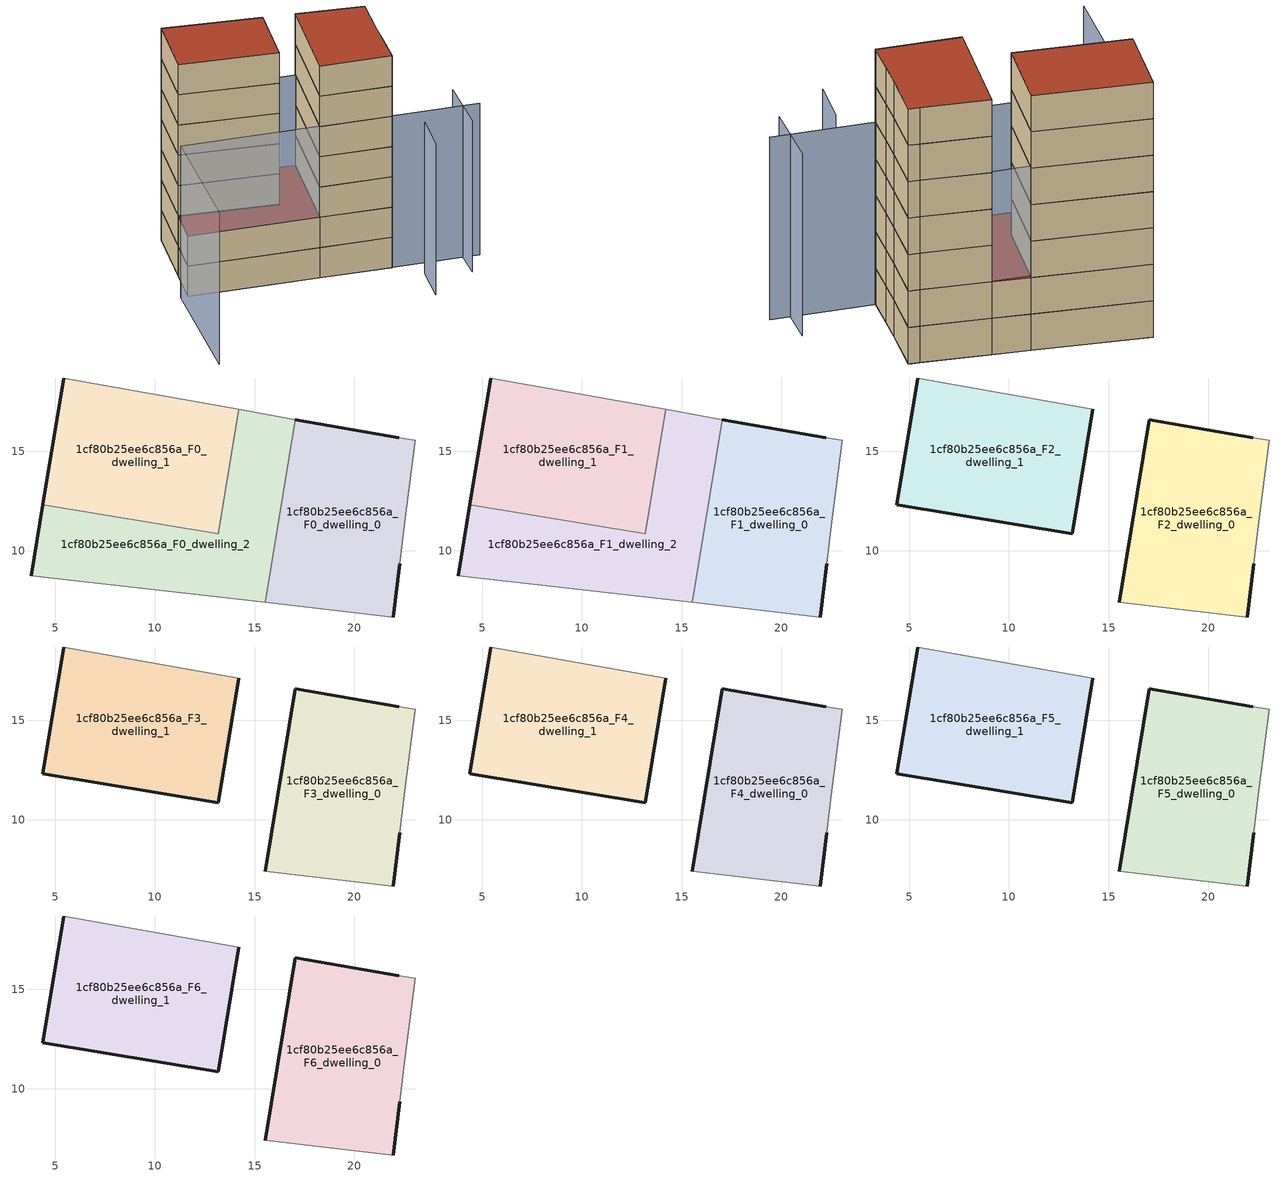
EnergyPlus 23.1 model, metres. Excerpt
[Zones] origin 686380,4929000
1cf80b25ee6c856a_F0_dwelling_0
 floor ground (EU_floor_Construction): 21.96,6.68 22.27,9.34 22.53,11.45 23.07,15.54 22.23,15.66 17.05,16.59 15.53,7.42 z0
 wall outside (EU_wall_Construction): 22.27,9.34 21.96,6.68 / 17.05,16.59 22.23,15.66 z0:3
 wall adiabatic (EU_wall_Construction): 21.96,6.68 15.53,7.42 / 22.23,15.66 23.07,15.54 22.53,11.45 22.27,9.34 z0:3
 wall to 1cf80b25ee6c856a_F0_dwelling_2 (EU_wall_Construction): 15.53,7.42 17.05,16.59 z0:3
1cf80b25ee6c856a_F0_dwelling_1
 floor ground (EU_floor_Construction): 13.18,10.85 14.22,17.1 5.43,18.67 4.38,12.3 z0
 wall outside (EU_wall_Construction): 4.38,12.3 5.43,18.67 z0:3
 wall adiabatic (EU_wall_Construction): 5.43,18.67 14.22,17.1 z0:3
 wall to 1cf80b25ee6c856a_F0_dwelling_2 (EU_wall_Construction): 14.22,17.1 13.18,10.85 4.38,12.3 z0:3
1cf80b25ee6c856a_F0_dwelling_2
 floor ground (EU_floor_Construction): 15.53,7.42 17.05,16.59 14.22,17.1 13.18,10.85 4.38,12.3 3.79,8.76 z0
 wall outside (EU_wall_Construction): 3.79,8.76 4.38,12.3 z0:3
 wall adiabatic (EU_wall_Construction): 14.22,17.1 17.05,16.59 / 15.53,7.42 3.79,8.76 z0:3
1cf80b25ee6c856a_F1_dwelling_0
 floor to 1cf80b25ee6c856a_F0_dwelling_0 (EU_floor_Construction): 21.96,6.68 22.27,9.34 22.53,11.45 23.07,15.54 22.23,15.66 17.05,16.59 15.53,7.42 z3
 wall outside (EU_wall_Construction): 22.27,9.34 21.96,6.68 / 17.05,16.59 22.23,15.66 z3:6
 wall adiabatic (EU_wall_Construction): 21.96,6.68 15.53,7.42 / 22.23,15.66 23.07,15.54 22.53,11.45 22.27,9.34 z3:6
 wall to 1cf80b25ee6c856a_F1_dwelling_2 (EU_wall_Construction): 15.53,7.42 17.05,16.59 z3:6
1cf80b25ee6c856a_F1_dwelling_1
 floor to 1cf80b25ee6c856a_F0_dwelling_1 (EU_floor_Construction): 13.18,10.85 14.22,17.1 5.43,18.67 4.38,12.3 z3
 wall outside (EU_wall_Construction): 4.38,12.3 5.43,18.67 z3:6
 wall adiabatic (EU_wall_Construction): 5.43,18.67 14.22,17.1 z3:6
 wall to 1cf80b25ee6c856a_F1_dwelling_2 (EU_wall_Construction): 14.22,17.1 13.18,10.85 4.38,12.3 z3:6
1cf80b25ee6c856a_F1_dwelling_2
 floor to 1cf80b25ee6c856a_F0_dwelling_2 (EU_floor_Construction): 15.53,7.42 17.05,16.59 14.22,17.1 13.18,10.85 4.38,12.3 3.79,8.76 z3
 wall outside (EU_wall_Construction): 3.79,8.76 4.38,12.3 z3:6
 wall adiabatic (EU_wall_Construction): 14.22,17.1 17.05,16.59 / 15.53,7.42 3.79,8.76 z3:6
 roof outside (EU_roof_Construction): 17.05,16.59 15.53,7.42 3.79,8.76 4.38,12.3 13.18,10.85 14.22,17.1 z6
1cf80b25ee6c856a_F2_dwelling_0
 floor to 1cf80b25ee6c856a_F1_dwelling_0 (EU_floor_Construction): 21.96,6.68 22.27,9.34 22.53,11.45 23.07,15.54 22.23,15.66 17.05,16.59 15.53,7.42 z6
 wall outside (EU_wall_Construction): 22.27,9.34 21.96,6.68 / 15.53,7.42 17.05,16.59 22.23,15.66 z6:9
 wall adiabatic (EU_wall_Construction): 21.96,6.68 15.53,7.42 / 22.23,15.66 23.07,15.54 22.53,11.45 22.27,9.34 z6:9
1cf80b25ee6c856a_F2_dwelling_1
 floor to 1cf80b25ee6c856a_F1_dwelling_1 (EU_floor_Construction): 13.18,10.85 14.22,17.1 5.43,18.67 4.38,12.3 z6
 wall outside (EU_wall_Construction): 14.22,17.1 13.18,10.85 4.38,12.3 5.43,18.67 z6:9
 wall adiabatic (EU_wall_Construction): 5.43,18.67 14.22,17.1 z6:9
1cf80b25ee6c856a_F3_dwelling_0
 floor to 1cf80b25ee6c856a_F2_dwelling_0 (EU_floor_Construction): 21.96,6.68 22.27,9.34 22.53,11.45 23.07,15.54 22.23,15.66 17.05,16.59 15.53,7.42 z9
 wall outside (EU_wall_Construction): 22.27,9.34 21.96,6.68 / 15.53,7.42 17.05,16.59 22.23,15.66 z9:12
 wall adiabatic (EU_wall_Construction): 21.96,6.68 15.53,7.42 / 22.23,15.66 23.07,15.54 22.53,11.45 22.27,9.34 z9:12
1cf80b25ee6c856a_F3_dwelling_1
 floor to 1cf80b25ee6c856a_F2_dwelling_1 (EU_floor_Construction): 13.18,10.85 14.22,17.1 5.43,18.67 4.38,12.3 z9
 wall outside (EU_wall_Construction): 14.22,17.1 13.18,10.85 4.38,12.3 5.43,18.67 z9:12
 wall adiabatic (EU_wall_Construction): 5.43,18.67 14.22,17.1 z9:12
1cf80b25ee6c856a_F4_dwelling_0
 floor to 1cf80b25ee6c856a_F3_dwelling_0 (EU_floor_Construction): 21.96,6.68 22.27,9.34 22.53,11.45 23.07,15.54 22.23,15.66 17.05,16.59 15.53,7.42 z12
 wall outside (EU_wall_Construction): 22.27,9.34 21.96,6.68 / 15.53,7.42 17.05,16.59 22.23,15.66 z12:15
 wall adiabatic (EU_wall_Construction): 21.96,6.68 15.53,7.42 / 22.23,15.66 23.07,15.54 22.53,11.45 22.27,9.34 z12:15
1cf80b25ee6c856a_F4_dwelling_1
 floor to 1cf80b25ee6c856a_F3_dwelling_1 (EU_floor_Construction): 13.18,10.85 14.22,17.1 5.43,18.67 4.38,12.3 z12
 wall outside (EU_wall_Construction): 14.22,17.1 13.18,10.85 4.38,12.3 5.43,18.67 z12:15
 wall adiabatic (EU_wall_Construction): 5.43,18.67 14.22,17.1 z12:15
1cf80b25ee6c856a_F5_dwelling_0
 floor to 1cf80b25ee6c856a_F4_dwelling_0 (EU_floor_Construction): 21.96,6.68 22.27,9.34 22.53,11.45 23.07,15.54 22.23,15.66 17.05,16.59 15.53,7.42 z15
 wall outside (EU_wall_Construction): 22.27,9.34 21.96,6.68 / 15.53,7.42 17.05,16.59 22.23,15.66 z15:18
 wall adiabatic (EU_wall_Construction): 21.96,6.68 15.53,7.42 / 22.23,15.66 23.07,15.54 22.53,11.45 22.27,9.34 z15:18
1cf80b25ee6c856a_F5_dwelling_1
 floor to 1cf80b25ee6c856a_F4_dwelling_1 (EU_floor_Construction): 13.18,10.85 14.22,17.1 5.43,18.67 4.38,12.3 z15
 wall outside (EU_wall_Construction): 14.22,17.1 13.18,10.85 4.38,12.3 5.43,18.67 z15:18
 wall adiabatic (EU_wall_Construction): 5.43,18.67 14.22,17.1 z15:18
1cf80b25ee6c856a_F6_dwelling_0
 floor to 1cf80b25ee6c856a_F5_dwelling_0 (EU_floor_Construction): 21.96,6.68 22.27,9.34 22.53,11.45 23.07,15.54 22.23,15.66 17.05,16.59 15.53,7.42 z18
 wall outside (EU_wall_Construction): 22.27,9.34 21.96,6.68 / 15.53,7.42 17.05,16.59 22.23,15.66 z18:21
 wall adiabatic (EU_wall_Construction): 21.96,6.68 15.53,7.42 / 22.23,15.66 23.07,15.54 22.53,11.45 22.27,9.34 z18:21
 roof outside (EU_roof_Construction): 23.07,15.54 22.53,11.45 22.27,9.34 21.96,6.68 15.53,7.42 17.05,16.59 22.23,15.66 z21
1cf80b25ee6c856a_F6_dwelling_1
 floor to 1cf80b25ee6c856a_F5_dwelling_1 (EU_floor_Construction): 13.18,10.85 14.22,17.1 5.43,18.67 4.38,12.3 z18
 wall outside (EU_wall_Construction): 14.22,17.1 13.18,10.85 4.38,12.3 5.43,18.67 z18:21
 wall adiabatic (EU_wall_Construction): 5.43,18.67 14.22,17.1 z18:21
 roof outside (EU_roof_Construction): 14.22,17.1 13.18,10.85 4.38,12.3 5.43,18.67 z21
shading: 23.61,0.87 24.17,4.64 / 1.83,-3.05 3.16,8.83 / 3.16,8.83 29.78,5.85 / 28.04,3.37 28.54,8.9 / 19.04,16.23 5.33,17.76 z0:15
[Building]
EU S2 Campaign: North Axis=0; Terrain=City; Solar Distribution=FullExterior
[Site:Location]
Bologna: Latitude=44.5; Longitude=11.25; Time Zone=1; Elevation=37
[SizingPeriod:WeatherFileDays]
AnnualSizingPeriod: Begin Month=1; Begin Day of Month=1; End Month=12; End Day of Month=31; Day of Week for Start Day=Monday; Use Weather File Daylight Saving Period=No; Use Weather File Rain and Snow Indicators=No
[MATERIAL]
EU_InternalMass_Material: Roughness=MediumRough; Thickness=0.1; Conductivity=1; Density=1800; Specific Heat=900; Thermal Absorptance=0.9; Solar Absorptance=0.7; Visible Absorptance=0.7
[MATERIAL:NOMASS] Roughness=MediumRough; Thermal Absorptance=0.9; Solar Absorptance=0.7; Visible Absorptance=0.7
Name | Thermal Resistance
EU_wall_NoMass | 0.905828
EU_roof_NoMass | 0.37593
EU_floor_NoMass | 0.67114
[CONSTRUCTION]
EU_wall_Construction: EU_wall_NoMass
EU_roof_Construction: EU_roof_NoMass
EU_floor_Construction: EU_floor_NoMass
EU_InternalMass_Construction: EU_InternalMass_Material
[ZONE] Type=1; Multiplier=1; Ceiling Height=autocalculate; Floor Area=autocalculate; Part of Total Floor Area=Yes
Name | Volume
1cf80b25ee6c856a_F0_dwelling_0; 1cf80b25ee6c856a_F1_dwelling_0; 1cf80b25ee6c856a_F2_dwelling_0; 1cf80b25ee6c856a_F3_dwelling_0; 1cf80b25ee6c856a_F4_dwelling_0; 1cf80b25ee6c856a_F5_dwelling_0; 1cf80b25ee6c856a_F6_dwelling_0 | 171.231
1cf80b25ee6c856a_F0_dwelling_1; 1cf80b25ee6c856a_F1_dwelling_1; 1cf80b25ee6c856a_F2_dwelling_1; 1cf80b25ee6c856a_F3_dwelling_1; 1cf80b25ee6c856a_F4_dwelling_1; 1cf80b25ee6c856a_F5_dwelling_1; 1cf80b25ee6c856a_F6_dwelling_1 | 171.235
1cf80b25ee6c856a_F0_dwelling_2; 1cf80b25ee6c856a_F1_dwelling_2 | 171.212
[INTERNALMASS] Construction=EU_InternalMass_Construction
Name | Zone or ZoneList | Surface Area
1cf80b25ee6c856a_F0_dwelling_0_EU_InternalMass | 1cf80b25ee6c856a_F0_dwelling_0 | 57.0779
1cf80b25ee6c856a_F0_dwelling_1_EU_InternalMass | 1cf80b25ee6c856a_F0_dwelling_1 | 57.0775
1cf80b25ee6c856a_F0_dwelling_2_EU_InternalMass | 1cf80b25ee6c856a_F0_dwelling_2 | 57.0704
1cf80b25ee6c856a_F1_dwelling_0_EU_InternalMass | 1cf80b25ee6c856a_F1_dwelling_0 | 57.0779
1cf80b25ee6c856a_F1_dwelling_1_EU_InternalMass | 1cf80b25ee6c856a_F1_dwelling_1 | 57.0775
1cf80b25ee6c856a_F1_dwelling_2_EU_InternalMass | 1cf80b25ee6c856a_F1_dwelling_2 | 57.0704
1cf80b25ee6c856a_F2_dwelling_0_EU_InternalMass | 1cf80b25ee6c856a_F2_dwelling_0 | 85.6122
1cf80b25ee6c856a_F2_dwelling_1_EU_InternalMass | 1cf80b25ee6c856a_F2_dwelling_1 | 85.6125
1cf80b25ee6c856a_F3_dwelling_0_EU_InternalMass | 1cf80b25ee6c856a_F3_dwelling_0 | 85.6122
1cf80b25ee6c856a_F3_dwelling_1_EU_InternalMass | 1cf80b25ee6c856a_F3_dwelling_1 | 85.6125
1cf80b25ee6c856a_F4_dwelling_0_EU_InternalMass | 1cf80b25ee6c856a_F4_dwelling_0 | 85.6122
1cf80b25ee6c856a_F4_dwelling_1_EU_InternalMass | 1cf80b25ee6c856a_F4_dwelling_1 | 85.6125
1cf80b25ee6c856a_F5_dwelling_0_EU_InternalMass | 1cf80b25ee6c856a_F5_dwelling_0 | 85.6122
1cf80b25ee6c856a_F5_dwelling_1_EU_InternalMass | 1cf80b25ee6c856a_F5_dwelling_1 | 85.6125
1cf80b25ee6c856a_F6_dwelling_0_EU_InternalMass | 1cf80b25ee6c856a_F6_dwelling_0 | 85.6122
1cf80b25ee6c856a_F6_dwelling_1_EU_InternalMass | 1cf80b25ee6c856a_F6_dwelling_1 | 85.6125
[OTHEREQUIPMENT] Fuel Type=Electricity; Design Level Calculation Method=Watts/Area; Power per Zone Floor Area=1; Fraction Latent=0; Fraction Radiant=0; Fraction Lost=0; Carbon Dioxide Generation Rate=0; EndUse Subcategory=EU_Step8_InternalGains
Name | Zone or ZoneList or Space or SpaceList | Schedule
EU_Step8_InternalGain_1cf80b25ee6c856a_F0_dwelling_0_f000 | 1cf80b25ee6c856a_F0_dwelling_0 | EU_Step8_GainSchedule_1cf80b25ee6c856a_F0_dwelling_0_f000
EU_Step8_InternalGain_1cf80b25ee6c856a_F0_dwelling_1_f000 | 1cf80b25ee6c856a_F0_dwelling_1 | EU_Step8_GainSchedule_1cf80b25ee6c856a_F0_dwelling_1_f000
EU_Step8_InternalGain_1cf80b25ee6c856a_F0_dwelling_2_f000 | 1cf80b25ee6c856a_F0_dwelling_2 | EU_Step8_GainSchedule_1cf80b25ee6c856a_F0_dwelling_2_f000
EU_Step8_InternalGain_1cf80b25ee6c856a_F1_dwelling_0_f000 | 1cf80b25ee6c856a_F1_dwelling_0 | EU_Step8_GainSchedule_1cf80b25ee6c856a_F1_dwelling_0_f000
EU_Step8_InternalGain_1cf80b25ee6c856a_F1_dwelling_1_f000 | 1cf80b25ee6c856a_F1_dwelling_1 | EU_Step8_GainSchedule_1cf80b25ee6c856a_F1_dwelling_1_f000
EU_Step8_InternalGain_1cf80b25ee6c856a_F1_dwelling_2_f000 | 1cf80b25ee6c856a_F1_dwelling_2 | EU_Step8_GainSchedule_1cf80b25ee6c856a_F1_dwelling_2_f000
EU_Step8_InternalGain_1cf80b25ee6c856a_F2_dwelling_0_f000 | 1cf80b25ee6c856a_F2_dwelling_0 | EU_Step8_GainSchedule_1cf80b25ee6c856a_F2_dwelling_0_f000
EU_Step8_InternalGain_1cf80b25ee6c856a_F2_dwelling_1_f000 | 1cf80b25ee6c856a_F2_dwelling_1 | EU_Step8_GainSchedule_1cf80b25ee6c856a_F2_dwelling_1_f000
EU_Step8_InternalGain_1cf80b25ee6c856a_F3_dwelling_0_f000 | 1cf80b25ee6c856a_F3_dwelling_0 | EU_Step8_GainSchedule_1cf80b25ee6c856a_F3_dwelling_0_f000
EU_Step8_InternalGain_1cf80b25ee6c856a_F3_dwelling_1_f000 | 1cf80b25ee6c856a_F3_dwelling_1 | EU_Step8_GainSchedule_1cf80b25ee6c856a_F3_dwelling_1_f000
EU_Step8_InternalGain_1cf80b25ee6c856a_F4_dwelling_0_f000 | 1cf80b25ee6c856a_F4_dwelling_0 | EU_Step8_GainSchedule_1cf80b25ee6c856a_F4_dwelling_0_f000
EU_Step8_InternalGain_1cf80b25ee6c856a_F4_dwelling_1_f000 | 1cf80b25ee6c856a_F4_dwelling_1 | EU_Step8_GainSchedule_1cf80b25ee6c856a_F4_dwelling_1_f000
EU_Step8_InternalGain_1cf80b25ee6c856a_F5_dwelling_0_f000 | 1cf80b25ee6c856a_F5_dwelling_0 | EU_Step8_GainSchedule_1cf80b25ee6c856a_F5_dwelling_0_f000
EU_Step8_InternalGain_1cf80b25ee6c856a_F5_dwelling_1_f000 | 1cf80b25ee6c856a_F5_dwelling_1 | EU_Step8_GainSchedule_1cf80b25ee6c856a_F5_dwelling_1_f000
EU_Step8_InternalGain_1cf80b25ee6c856a_F6_dwelling_0_f000 | 1cf80b25ee6c856a_F6_dwelling_0 | EU_Step8_GainSchedule_1cf80b25ee6c856a_F6_dwelling_0_f000
EU_Step8_InternalGain_1cf80b25ee6c856a_F6_dwelling_1_f000 | 1cf80b25ee6c856a_F6_dwelling_1 | EU_Step8_GainSchedule_1cf80b25ee6c856a_F6_dwelling_1_f000
[ZONEVENTILATION:DESIGNFLOWRATE] Schedule=EU_AlwaysOn; Design Flow Rate Calculation Method=AirChanges/Hour; Air Changes per Hour=0.73129; Ventilation Type=Natural; Fan Pressure Rise=0; Fan Total Efficiency=1; Constant Term Coefficient=1; Temperature Term Coefficient=0; Velocity Term Coefficient=0; Velocity Squared Term Coefficient=0; Minimum Indoor Temperature=-100; Maximum Indoor Temperature=100; Delta Temperature=-100; Minimum Outdoor Temperature=-100; Maximum Outdoor Temperature=100; Maximum Wind Speed=40
Name | Zone or ZoneList or Space or SpaceList
EU_ConstantAir_1cf80b25ee6c856a_F0_dwelling_0 | 1cf80b25ee6c856a_F0_dwelling_0
EU_ConstantAir_1cf80b25ee6c856a_F0_dwelling_1 | 1cf80b25ee6c856a_F0_dwelling_1
EU_ConstantAir_1cf80b25ee6c856a_F0_dwelling_2 | 1cf80b25ee6c856a_F0_dwelling_2
EU_ConstantAir_1cf80b25ee6c856a_F1_dwelling_0 | 1cf80b25ee6c856a_F1_dwelling_0
EU_ConstantAir_1cf80b25ee6c856a_F1_dwelling_1 | 1cf80b25ee6c856a_F1_dwelling_1
EU_ConstantAir_1cf80b25ee6c856a_F1_dwelling_2 | 1cf80b25ee6c856a_F1_dwelling_2
EU_ConstantAir_1cf80b25ee6c856a_F2_dwelling_0 | 1cf80b25ee6c856a_F2_dwelling_0
EU_ConstantAir_1cf80b25ee6c856a_F2_dwelling_1 | 1cf80b25ee6c856a_F2_dwelling_1
EU_ConstantAir_1cf80b25ee6c856a_F3_dwelling_0 | 1cf80b25ee6c856a_F3_dwelling_0
EU_ConstantAir_1cf80b25ee6c856a_F3_dwelling_1 | 1cf80b25ee6c856a_F3_dwelling_1
EU_ConstantAir_1cf80b25ee6c856a_F4_dwelling_0 | 1cf80b25ee6c856a_F4_dwelling_0
EU_ConstantAir_1cf80b25ee6c856a_F4_dwelling_1 | 1cf80b25ee6c856a_F4_dwelling_1
EU_ConstantAir_1cf80b25ee6c856a_F5_dwelling_0 | 1cf80b25ee6c856a_F5_dwelling_0
EU_ConstantAir_1cf80b25ee6c856a_F5_dwelling_1 | 1cf80b25ee6c856a_F5_dwelling_1
EU_ConstantAir_1cf80b25ee6c856a_F6_dwelling_0 | 1cf80b25ee6c856a_F6_dwelling_0
EU_ConstantAir_1cf80b25ee6c856a_F6_dwelling_1 | 1cf80b25ee6c856a_F6_dwelling_1
[HVACTEMPLATE:THERMOSTAT] Constant Heating Setpoint=20; Constant Cooling Setpoint=50
EU_HeatOnly_1cf80b25ee6c856a_F0_dwelling_0; EU_HeatOnly_1cf80b25ee6c856a_F0_dwelling_1; EU_HeatOnly_1cf80b25ee6c856a_F0_dwelling_2; EU_HeatOnly_1cf80b25ee6c856a_F1_dwelling_0; EU_HeatOnly_1cf80b25ee6c856a_F1_dwelling_1; EU_HeatOnly_1cf80b25ee6c856a_F1_dwelling_2; EU_HeatOnly_1cf80b25ee6c856a_F2_dwelling_0; EU_HeatOnly_1cf80b25ee6c856a_F2_dwelling_1; EU_HeatOnly_1cf80b25ee6c856a_F3_dwelling_0; EU_HeatOnly_1cf80b25ee6c856a_F3_dwelling_1; EU_HeatOnly_1cf80b25ee6c856a_F4_dwelling_0; EU_HeatOnly_1cf80b25ee6c856a_F4_dwelling_1; EU_HeatOnly_1cf80b25ee6c856a_F5_dwelling_0; EU_HeatOnly_1cf80b25ee6c856a_F5_dwelling_1; EU_HeatOnly_1cf80b25ee6c856a_F6_dwelling_0; EU_HeatOnly_1cf80b25ee6c856a_F6_dwelling_1
[HVACTEMPLATE:ZONE:IDEALLOADSAIRSYSTEM] System Availability Schedule=EU_AlwaysOn; Maximum Heating Supply Air Temperature=50; Minimum Cooling Supply Air Temperature=13; Maximum Heating Supply Air Humidity Ratio=0.0156; Minimum Cooling Supply Air Humidity Ratio=0.0077; Heating Limit=NoLimit; Cooling Limit=NoLimit; Heating Availability Schedule=EU_AlwaysOn; Cooling Availability Schedule=EU_CoolingOff; Dehumidification Control Type=ConstantSensibleHeatRatio; Cooling Sensible Heat Ratio=0.7; Dehumidification Setpoint=60; Humidification Control Type=None; Humidification Setpoint=30; Outdoor Air Method=None; Outdoor Air Flow Rate per Person=0.00944; Outdoor Air Flow Rate per Zone Floor Area=0; Outdoor Air Flow Rate per Zone=0; Demand Controlled Ventilation Type=None; Outdoor Air Economizer Type=NoEconomizer; Heat Recovery Type=None; Sensible Heat Recovery Effectiveness=0.7; Latent Heat Recovery Effectiveness=0.65
Name | Template Thermostat
1cf80b25ee6c856a_F0_dwelling_0 | EU_HeatOnly_1cf80b25ee6c856a_F0_dwelling_0
1cf80b25ee6c856a_F0_dwelling_1 | EU_HeatOnly_1cf80b25ee6c856a_F0_dwelling_1
1cf80b25ee6c856a_F0_dwelling_2 | EU_HeatOnly_1cf80b25ee6c856a_F0_dwelling_2
1cf80b25ee6c856a_F1_dwelling_0 | EU_HeatOnly_1cf80b25ee6c856a_F1_dwelling_0
1cf80b25ee6c856a_F1_dwelling_1 | EU_HeatOnly_1cf80b25ee6c856a_F1_dwelling_1
1cf80b25ee6c856a_F1_dwelling_2 | EU_HeatOnly_1cf80b25ee6c856a_F1_dwelling_2
1cf80b25ee6c856a_F2_dwelling_0 | EU_HeatOnly_1cf80b25ee6c856a_F2_dwelling_0
1cf80b25ee6c856a_F2_dwelling_1 | EU_HeatOnly_1cf80b25ee6c856a_F2_dwelling_1
1cf80b25ee6c856a_F3_dwelling_0 | EU_HeatOnly_1cf80b25ee6c856a_F3_dwelling_0
1cf80b25ee6c856a_F3_dwelling_1 | EU_HeatOnly_1cf80b25ee6c856a_F3_dwelling_1
1cf80b25ee6c856a_F4_dwelling_0 | EU_HeatOnly_1cf80b25ee6c856a_F4_dwelling_0
1cf80b25ee6c856a_F4_dwelling_1 | EU_HeatOnly_1cf80b25ee6c856a_F4_dwelling_1
1cf80b25ee6c856a_F5_dwelling_0 | EU_HeatOnly_1cf80b25ee6c856a_F5_dwelling_0
1cf80b25ee6c856a_F5_dwelling_1 | EU_HeatOnly_1cf80b25ee6c856a_F5_dwelling_1
1cf80b25ee6c856a_F6_dwelling_0 | EU_HeatOnly_1cf80b25ee6c856a_F6_dwelling_0
1cf80b25ee6c856a_F6_dwelling_1 | EU_HeatOnly_1cf80b25ee6c856a_F6_dwelling_1
[SIZING:ZONE] Zone Cooling Design Supply Air Temperature Input Method=SupplyAirTemperature; Zone Cooling Design Supply Air Temperature=13; Zone Heating Design Supply Air Temperature Input Method=SupplyAirTemperature; Zone Heating Design Supply Air Temperature=50; Zone Cooling Design Supply Air Humidity Ratio=0.008; Zone Heating Design Supply Air Humidity Ratio=0.008; Cooling Design Air Flow Method=DesignDay; Cooling Design Air Flow Rate=0; Cooling Minimum Air Flow per Zone Floor Area=0.000762; Cooling Minimum Air Flow=0; Cooling Minimum Air Flow Fraction=0.2; Heating Design Air Flow Method=DesignDay; Heating Design Air Flow Rate=0; Heating Maximum Air Flow per Zone Floor Area=0.002032; Heating Maximum Air Flow=0.141576; Heating Maximum Air Flow Fraction=0.3; Account for Dedicated Outdoor Air System=No; Dedicated Outdoor Air System Control Strategy=NeutralSupplyAir; Dedicated Outdoor Air Low Setpoint Temperature for Design=autosize; Dedicated Outdoor Air High Setpoint Temperature for Design=autosize; Zone Load Sizing Method=Sensible Load Only No Latent Load; Zone Latent Cooling Design Supply Air Humidity Ratio Input Method=HumidityRatioDifference; Zone Cooling Design Supply Air Humidity Ratio Difference=0.005; Zone Latent Heating Design Supply Air Humidity Ratio Input Method=HumidityRatioDifference; Zone Humidification Design Supply Air Humidity Ratio Difference=0.005
1cf80b25ee6c856a_F0_dwelling_0; 1cf80b25ee6c856a_F0_dwelling_1; 1cf80b25ee6c856a_F0_dwelling_2; 1cf80b25ee6c856a_F1_dwelling_0; 1cf80b25ee6c856a_F1_dwelling_1; 1cf80b25ee6c856a_F1_dwelling_2; 1cf80b25ee6c856a_F2_dwelling_0; 1cf80b25ee6c856a_F2_dwelling_1; 1cf80b25ee6c856a_F3_dwelling_0; 1cf80b25ee6c856a_F3_dwelling_1; 1cf80b25ee6c856a_F4_dwelling_0; 1cf80b25ee6c856a_F4_dwelling_1; 1cf80b25ee6c856a_F5_dwelling_0; 1cf80b25ee6c856a_F5_dwelling_1; 1cf80b25ee6c856a_F6_dwelling_0; 1cf80b25ee6c856a_F6_dwelling_1
[SCHEDULE:CONSTANT]
Name | Hourly Value
EU_AlwaysOn | 1
EU_CoolingOff | 0
[SCHEDULE:FILE] Column Number=1; Rows to Skip at Top=0; Number of Hours of Data=8760; Column Separator=Comma; Interpolate to Timestep=No; Minutes per Item=60; Adjust Schedule for Daylight Savings=Yes
Name | File
EU_Step8_GainSchedule_1cf80b25ee6c856a_F0_dwelling_0_f000 | ../../schedules/1cf80b25ee6c856a/1cf80b25ee6c856a_F0_dwelling_0_f000_gain.csv
EU_Step8_GainSchedule_1cf80b25ee6c856a_F0_dwelling_1_f000 | ../../schedules/1cf80b25ee6c856a/1cf80b25ee6c856a_F0_dwelling_1_f000_gain.csv
EU_Step8_GainSchedule_1cf80b25ee6c856a_F0_dwelling_2_f000 | ../../schedules/1cf80b25ee6c856a/1cf80b25ee6c856a_F0_dwelling_2_f000_gain.csv
EU_Step8_GainSchedule_1cf80b25ee6c856a_F1_dwelling_0_f000 | ../../schedules/1cf80b25ee6c856a/1cf80b25ee6c856a_F1_dwelling_0_f000_gain.csv
EU_Step8_GainSchedule_1cf80b25ee6c856a_F1_dwelling_1_f000 | ../../schedules/1cf80b25ee6c856a/1cf80b25ee6c856a_F1_dwelling_1_f000_gain.csv
EU_Step8_GainSchedule_1cf80b25ee6c856a_F1_dwelling_2_f000 | ../../schedules/1cf80b25ee6c856a/1cf80b25ee6c856a_F1_dwelling_2_f000_gain.csv
EU_Step8_GainSchedule_1cf80b25ee6c856a_F2_dwelling_0_f000 | ../../schedules/1cf80b25ee6c856a/1cf80b25ee6c856a_F2_dwelling_0_f000_gain.csv
EU_Step8_GainSchedule_1cf80b25ee6c856a_F2_dwelling_1_f000 | ../../schedules/1cf80b25ee6c856a/1cf80b25ee6c856a_F2_dwelling_1_f000_gain.csv
EU_Step8_GainSchedule_1cf80b25ee6c856a_F3_dwelling_0_f000 | ../../schedules/1cf80b25ee6c856a/1cf80b25ee6c856a_F3_dwelling_0_f000_gain.csv
EU_Step8_GainSchedule_1cf80b25ee6c856a_F3_dwelling_1_f000 | ../../schedules/1cf80b25ee6c856a/1cf80b25ee6c856a_F3_dwelling_1_f000_gain.csv
EU_Step8_GainSchedule_1cf80b25ee6c856a_F4_dwelling_0_f000 | ../../schedules/1cf80b25ee6c856a/1cf80b25ee6c856a_F4_dwelling_0_f000_gain.csv
EU_Step8_GainSchedule_1cf80b25ee6c856a_F4_dwelling_1_f000 | ../../schedules/1cf80b25ee6c856a/1cf80b25ee6c856a_F4_dwelling_1_f000_gain.csv
EU_Step8_GainSchedule_1cf80b25ee6c856a_F5_dwelling_0_f000 | ../../schedules/1cf80b25ee6c856a/1cf80b25ee6c856a_F5_dwelling_0_f000_gain.csv
EU_Step8_GainSchedule_1cf80b25ee6c856a_F5_dwelling_1_f000 | ../../schedules/1cf80b25ee6c856a/1cf80b25ee6c856a_F5_dwelling_1_f000_gain.csv
EU_Step8_GainSchedule_1cf80b25ee6c856a_F6_dwelling_0_f000 | ../../schedules/1cf80b25ee6c856a/1cf80b25ee6c856a_F6_dwelling_0_f000_gain.csv
EU_Step8_GainSchedule_1cf80b25ee6c856a_F6_dwelling_1_f000 | ../../schedules/1cf80b25ee6c856a/1cf80b25ee6c856a_F6_dwelling_1_f000_gain.csv
